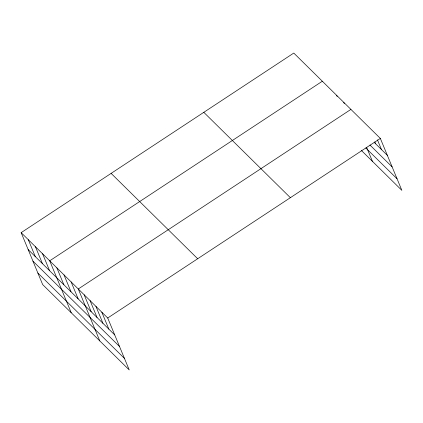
<?xml version="1.0" encoding="UTF-8"?>
<svg xmlns="http://www.w3.org/2000/svg" width="423" height="423" viewBox="0 0 423 423"><rect width="100%" height="100%" fill="white"/><g stroke="black" fill="none" stroke-linecap="round" stroke-linejoin="round"><path stroke-width="0.63" d="M21.15 232.645L107.717 318.001L129.227 369.935L42.66 284.573L21.15 232.645L293.774 53.065L380.34 138.427L401.85 190.355L361.258 150.329M322.342 81.232L49.718 260.811L71.228 312.745M350.905 109.404L78.281 288.983L99.791 340.912M107.717 318.001L380.34 138.427M374.218 142.392L387.346 155.341M369.945 145.02L392.132 166.895M365.847 148.018L397.065 178.802M203.807 112.328L290.374 197.684M111.117 173.382L197.678 258.744M28.156 249.559L114.723 334.921M32.941 261.118L119.508 346.474M37.874 273.02L124.441 358.381M377.453 139.87L381.461 149.536M374.826 141.922L375.576 143.735M366.646 147.4L372.42 161.332M343.767 102.361L344.264 103.572M336.623 95.318L337.126 96.529M101.827 312.2L108.838 329.115M95.942 306.395L102.948 323.309M90.057 300.589L97.063 317.509M84.166 294.783L91.178 311.703M71.143 281.94L78.149 298.855M64 274.897L71.006 291.812M56.856 267.854L63.868 284.769M42.575 253.768L49.581 270.688M35.432 246.725L42.443 263.645M28.293 239.688L35.299 256.602"/></g></svg>
